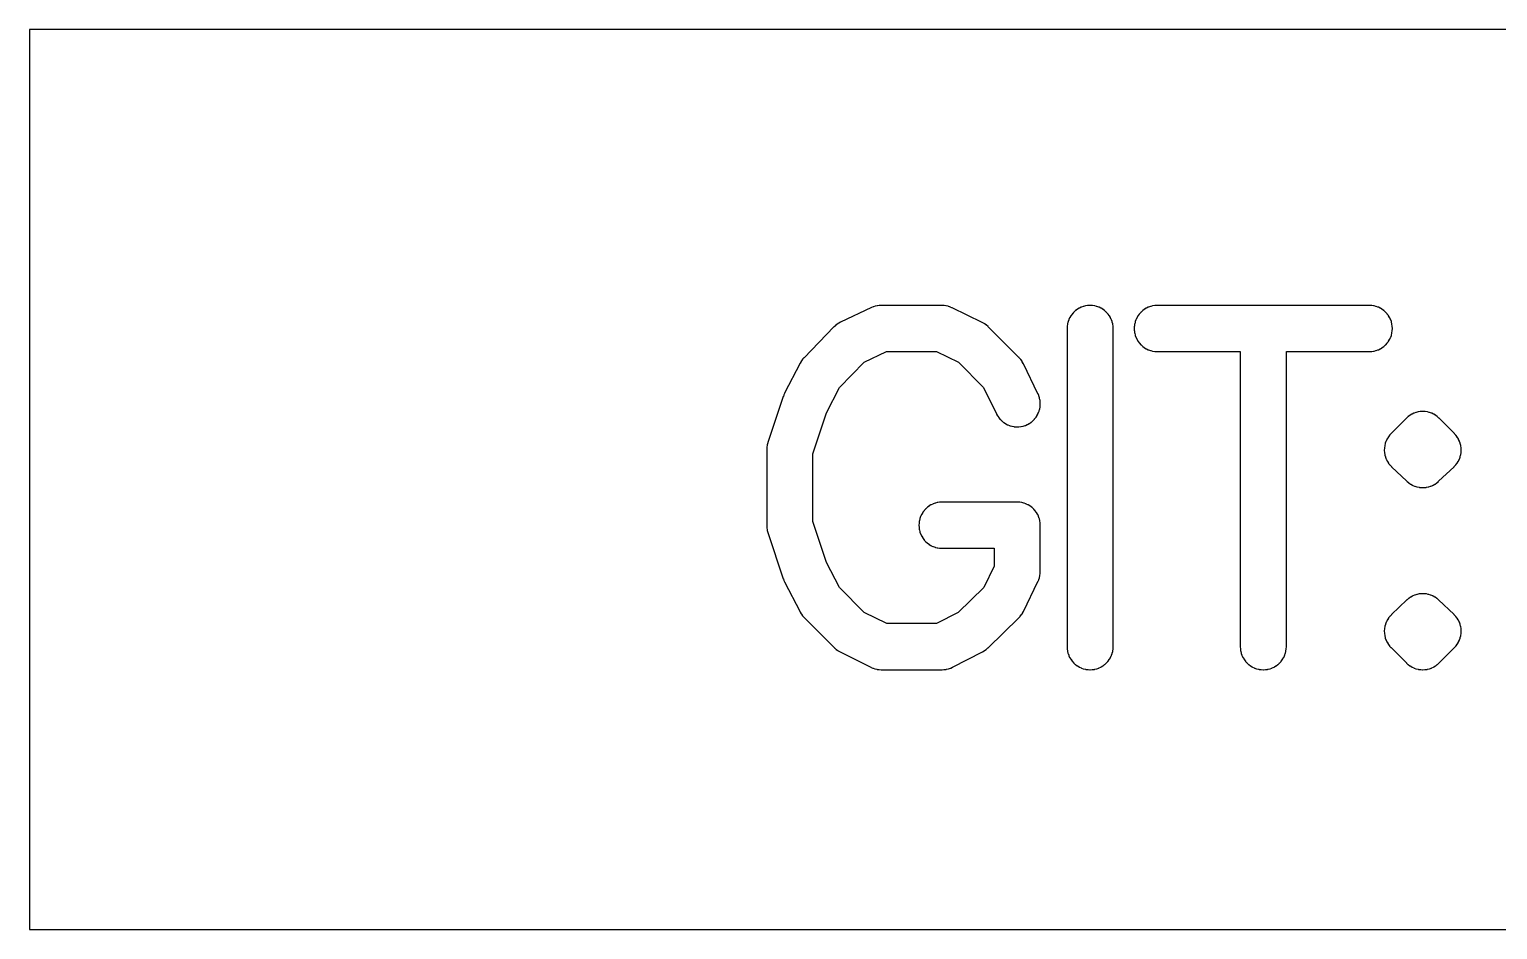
# Model space of a CAD drawing. Header units: inches. Extents: x -0.5 to 10, y -2.4 to 3.9.
# Drawn here: x 3.8066 to 3.9879, y -2.1846 to -2.0734 of the extents above; entities that cross this region are included whole.
import ezdxf

# ---------------------------------------------------------------- set-up
doc = ezdxf.new("R2010")
doc.units = ezdxf.units.IN

msp = doc.modelspace()

# ---------------------------------------------------------------- linework, layer by layer
for points in [[(3.80655, -2.07335), (3.80655, -2.18455), (4.96205, -2.18455), (4.96205, -2.07335)], [(3.924446, -2.117577), (3.926037, -2.120847), (3.92604, -2.120852), (3.926048, -2.120869), (3.926159, -2.121071), (3.926172, -2.121092), (3.926185, -2.121113), (3.926315, -2.121303), (3.926329, -2.121322), (3.926345, -2.121342), (3.926493, -2.121519), (3.92651, -2.121538), (3.926527, -2.121555), (3.926691, -2.121716), (3.926708, -2.121732), (3.926708, -2.121732), (3.926728, -2.121748), (3.926908, -2.121893), (3.926927, -2.121908), (3.926948, -2.121922), (3.927141, -2.122048), (3.927162, -2.122061), (3.927183, -2.122072), (3.927388, -2.122179), (3.927409, -2.122189), (3.927432, -2.122199), (3.927646, -2.122285), (3.92767, -2.122294), (3.927693, -2.122301), (3.927914, -2.122366), (3.927938, -2.122372), (3.927962, -2.122377), (3.928189, -2.12242), (3.928214, -2.122424), (3.928237, -2.122426), (3.928467, -2.122446), (3.92849, -2.122448), (3.928516, -2.122448), (3.928747, -2.122446), (3.928772, -2.122445), (3.928796, -2.122443), (3.929025, -2.122418), (3.929052, -2.122414), (3.929073, -2.12241), (3.929299, -2.122362), (3.929323, -2.122357), (3.929346, -2.12235), (3.929566, -2.122281), (3.929589, -2.122273), (3.929612, -2.122264), (3.929824, -2.122173), (3.929843, -2.122164), (3.929869, -2.122152), (3.930071, -2.122041), (3.930092, -2.122028), (3.930113, -2.122015), (3.930303, -2.121885), (3.930322, -2.121871), (3.930342, -2.121855), (3.930519, -2.121707), (3.930538, -2.12169), (3.930555, -2.121673), (3.930716, -2.121509), (3.930732, -2.121492), (3.930732, -2.121492), (3.930748, -2.121472), (3.930893, -2.121292), (3.930908, -2.121273), (3.930922, -2.121252), (3.931048, -2.121059), (3.931061, -2.121038), (3.931072, -2.121017), (3.931179, -2.120812), (3.931189, -2.120791), (3.931199, -2.120768), (3.931285, -2.120554), (3.931294, -2.12053), (3.931301, -2.120507), (3.931366, -2.120286), (3.931372, -2.120262), (3.931377, -2.120238), (3.93142, -2.120011), (3.931424, -2.119986), (3.931426, -2.119963), (3.931446, -2.119733), (3.931448, -2.11971), (3.931448, -2.119684), (3.931446, -2.119453), (3.931445, -2.119428), (3.931443, -2.119404), (3.931418, -2.119175), (3.931414, -2.119148), (3.93141, -2.119127), (3.931362, -2.118901), (3.931357, -2.118877), (3.93135, -2.118854), (3.931281, -2.118634), (3.931273, -2.118611), (3.931264, -2.118588), (3.931173, -2.118376), (3.931168, -2.118365), (3.931163, -2.118353), (3.929363, -2.114653), (3.929357, -2.114641), (3.92935, -2.114629), (3.929223, -2.114401), (3.92921, -2.114379), (3.92921, -2.114379), (3.929194, -2.114354), (3.929043, -2.114142), (3.929027, -2.114122), (3.929027, -2.114122), (3.929008, -2.114099), (3.928834, -2.113905), (3.928828, -2.113898), (3.928815, -2.113885), (3.925015, -2.110085), (3.925002, -2.110072), (3.924995, -2.110066), (3.924801, -2.109892), (3.924778, -2.109873), (3.924778, -2.109873), (3.924758, -2.109857), (3.924546, -2.109706), (3.924521, -2.10969), (3.924521, -2.10969), (3.924499, -2.109677), (3.924271, -2.10955), (3.924259, -2.109543), (3.924247, -2.109537), (3.920547, -2.107737), (3.920538, -2.107733), (3.920526, -2.107728), (3.920331, -2.107643), (3.920311, -2.107635), (3.920289, -2.107627), (3.920086, -2.107561), (3.920069, -2.107556), (3.920043, -2.107549), (3.919836, -2.107501), (3.919817, -2.107497), (3.919791, -2.107493), (3.91958, -2.107464), (3.919557, -2.107462), (3.919535, -2.10746), (3.919323, -2.107451), (3.919311, -2.10745), (3.9193, -2.10745), (3.9118, -2.10745), (3.911789, -2.10745), (3.911778, -2.10745), (3.91157, -2.10746), (3.911547, -2.107461), (3.911526, -2.107464), (3.91132, -2.107491), (3.911296, -2.107495), (3.911277, -2.107499), (3.911074, -2.107544), (3.911053, -2.10755), (3.911031, -2.107556), (3.910833, -2.107619), (3.910811, -2.107627), (3.910792, -2.107635), (3.9106, -2.107715), (3.910589, -2.10772), (3.91058, -2.107724), (3.90678, -2.109524), (3.90677, -2.109529), (3.90676, -2.109534), (3.906575, -2.109632), (3.906553, -2.109645), (3.906537, -2.109655), (3.906361, -2.109769), (3.906345, -2.10978), (3.906325, -2.109795), (3.90616, -2.109924), (3.906142, -2.109939), (3.906126, -2.109953), (3.905974, -2.110096), (3.905968, -2.110101), (3.905958, -2.110112), (3.902258, -2.113912), (3.902248, -2.113923), (3.902241, -2.11393), (3.902087, -2.114105), (3.902071, -2.114124), (3.902071, -2.114124), (3.902056, -2.114144), (3.90192, -2.114333), (3.901907, -2.114352), (3.901893, -2.114375), (3.901777, -2.114576), (3.901773, -2.114583), (3.901765, -2.114598), (3.899865, -2.118298), (3.899862, -2.118303), (3.899856, -2.118315), (3.899781, -2.118478), (3.899774, -2.118492), (3.899766, -2.118513), (3.899703, -2.118681), (3.8997, -2.118687), (3.899696, -2.118699), (3.897796, -2.124399), (3.897791, -2.124416), (3.897788, -2.124424), (3.897722, -2.124667), (3.897716, -2.124692), (3.897716, -2.124692), (3.89771, -2.12472), (3.89767, -2.124968), (3.897667, -2.124992), (3.897667, -2.124992), (3.897664, -2.125022), (3.897651, -2.125273), (3.89765, -2.125291), (3.89765, -2.1253), (3.89765, -2.1346), (3.89765, -2.134609), (3.897651, -2.134627), (3.897664, -2.134878), (3.897667, -2.134908), (3.897667, -2.134908), (3.89767, -2.134932), (3.89771, -2.13518), (3.897716, -2.135208), (3.897716, -2.135208), (3.897722, -2.135233), (3.897788, -2.135476), (3.897791, -2.135484), (3.897796, -2.135501), (3.899696, -2.141201), (3.8997, -2.141213), (3.899703, -2.141219), (3.899766, -2.141387), (3.899774, -2.141408), (3.899781, -2.141422), (3.899856, -2.141585), (3.899862, -2.141597), (3.899865, -2.141602), (3.901765, -2.145302), (3.901772, -2.145316), (3.901777, -2.145325), (3.901899, -2.145535), (3.901914, -2.145558), (3.901914, -2.145558), (3.901928, -2.145579), (3.902071, -2.145775), (3.902085, -2.145794), (3.902085, -2.145794), (3.902104, -2.145816), (3.902267, -2.145996), (3.902271, -2.146), (3.902285, -2.146015), (3.905985, -2.149715), (3.905994, -2.149724), (3.906004, -2.149734), (3.906192, -2.149902), (3.906214, -2.149921), (3.906214, -2.149921), (3.906233, -2.149936), (3.906438, -2.150083), (3.906461, -2.150099), (3.906461, -2.150099), (3.906483, -2.150112), (3.906702, -2.150236), (3.906714, -2.150243), (3.906725, -2.150249), (3.910525, -2.152149), (3.910534, -2.152153), (3.910546, -2.152159), (3.910746, -2.152247), (3.910764, -2.152255), (3.910789, -2.152264), (3.910995, -2.152334), (3.911014, -2.15234), (3.91104, -2.152346), (3.911252, -2.152396), (3.911275, -2.152401), (3.911297, -2.152405), (3.911513, -2.152435), (3.911534, -2.152438), (3.911559, -2.152439), (3.911777, -2.152449), (3.911789, -2.15245), (3.9118, -2.15245), (3.9193, -2.15245), (3.919311, -2.15245), (3.919324, -2.152449), (3.919546, -2.152439), (3.91957, -2.152437), (3.919594, -2.152434), (3.919814, -2.152403), (3.919838, -2.152399), (3.919861, -2.152394), (3.920077, -2.152341), (3.920097, -2.152336), (3.920123, -2.152328), (3.920334, -2.152255), (3.920358, -2.152246), (3.920378, -2.152238), (3.920581, -2.152146), (3.920584, -2.152144), (3.920602, -2.152135), (3.924302, -2.150235), (3.924317, -2.150227), (3.924324, -2.150223), (3.924525, -2.150107), (3.924548, -2.150093), (3.924567, -2.15008), (3.924756, -2.149944), (3.924776, -2.149929), (3.924776, -2.149929), (3.924795, -2.149913), (3.92497, -2.149759), (3.924977, -2.149752), (3.924988, -2.149742), (3.928788, -2.146042), (3.928799, -2.146031), (3.928803, -2.146027), (3.928943, -2.145879), (3.928957, -2.145863), (3.928971, -2.145846), (3.929097, -2.145687), (3.929109, -2.145671), (3.929122, -2.145651), (3.929234, -2.145482), (3.929244, -2.145467), (3.929256, -2.145445), (3.929353, -2.145266), (3.929358, -2.145256), (3.929363, -2.145247), (3.931163, -2.141547), (3.931167, -2.141538), (3.931172, -2.141526), (3.931257, -2.141331), (3.931265, -2.141311), (3.931273, -2.141289), (3.931339, -2.141086), (3.931344, -2.141069), (3.931351, -2.141043), (3.931399, -2.140836), (3.931403, -2.140817), (3.931407, -2.140791), (3.931436, -2.14058), (3.931438, -2.140557), (3.93144, -2.140535), (3.931449, -2.140323), (3.93145, -2.140311), (3.93145, -2.1403), (3.93145, -2.1346), (3.93145, -2.13459), (3.931449, -2.134575), (3.931438, -2.134345), (3.931436, -2.134319), (3.931433, -2.134296), (3.931399, -2.134068), (3.931396, -2.134045), (3.93139, -2.13402), (3.931334, -2.133796), (3.931327, -2.13377), (3.93132, -2.133749), (3.931242, -2.133532), (3.931233, -2.133508), (3.931223, -2.133487), (3.931125, -2.133278), (3.931113, -2.133256), (3.931101, -2.133235), (3.930983, -2.133037), (3.930968, -2.133014), (3.930956, -2.132997), (3.930818, -2.132811), (3.930802, -2.13279), (3.930787, -2.132773), (3.930632, -2.132603), (3.930615, -2.132585), (3.930597, -2.132568), (3.930427, -2.132413), (3.93041, -2.132398), (3.930389, -2.132382), (3.930203, -2.132244), (3.930186, -2.132232), (3.930163, -2.132217), (3.929965, -2.132099), (3.929944, -2.132087), (3.929922, -2.132075), (3.929713, -2.131977), (3.929692, -2.131967), (3.929668, -2.131958), (3.929451, -2.13188), (3.92943, -2.131873), (3.929404, -2.131866), (3.92918, -2.13181), (3.929155, -2.131804), (3.929132, -2.131801), (3.928904, -2.131767), (3.928881, -2.131764), (3.928855, -2.131762), (3.928625, -2.131751), (3.92861, -2.13175), (3.9286, -2.13175), (3.9193, -2.13175), (3.91929, -2.13175), (3.919275, -2.131751), (3.919045, -2.131762), (3.919019, -2.131764), (3.918996, -2.131767), (3.918768, -2.131801), (3.918745, -2.131804), (3.91872, -2.13181), (3.918496, -2.131866), (3.91847, -2.131873), (3.918449, -2.13188), (3.918232, -2.131958), (3.918208, -2.131967), (3.918187, -2.131977), (3.917978, -2.132075), (3.917956, -2.132087), (3.917935, -2.132099), (3.917737, -2.132217), (3.917714, -2.132232), (3.917697, -2.132244), (3.917511, -2.132382), (3.91749, -2.132398), (3.917473, -2.132413), (3.917303, -2.132568), (3.917285, -2.132585), (3.917268, -2.132603), (3.917113, -2.132773), (3.917098, -2.13279), (3.917082, -2.132811), (3.916944, -2.132997), (3.916932, -2.133014), (3.916917, -2.133037), (3.916799, -2.133235), (3.916787, -2.133256), (3.916775, -2.133278), (3.916677, -2.133487), (3.916667, -2.133508), (3.916658, -2.133532), (3.91658, -2.133749), (3.916573, -2.13377), (3.916566, -2.133796), (3.91651, -2.13402), (3.916504, -2.134045), (3.916501, -2.134068), (3.916467, -2.134296), (3.916464, -2.134319), (3.916462, -2.134345), (3.916451, -2.134575), (3.91645, -2.1346), (3.916451, -2.134625), (3.916462, -2.134855), (3.916464, -2.134881), (3.916467, -2.134904), (3.916501, -2.135132), (3.916504, -2.135155), (3.91651, -2.13518), (3.916566, -2.135404), (3.916573, -2.13543), (3.91658, -2.135451), (3.916658, -2.135668), (3.916667, -2.135692), (3.916677, -2.135713), (3.916775, -2.135922), (3.916787, -2.135944), (3.916799, -2.135965), (3.916917, -2.136163), (3.916932, -2.136186), (3.916944, -2.136203), (3.917082, -2.136389), (3.917098, -2.13641), (3.917113, -2.136427), (3.917268, -2.136597), (3.917285, -2.136615), (3.917303, -2.136632), (3.917473, -2.136787), (3.91749, -2.136802), (3.917511, -2.136818), (3.917697, -2.136956), (3.917714, -2.136968), (3.917737, -2.136983), (3.917935, -2.137101), (3.917956, -2.137113), (3.917978, -2.137125), (3.918187, -2.137223), (3.918208, -2.137233), (3.918232, -2.137242), (3.918449, -2.13732), (3.91847, -2.137327), (3.918496, -2.137334), (3.91872, -2.13739), (3.918745, -2.137396), (3.918768, -2.137399), (3.918996, -2.137433), (3.919019, -2.137436), (3.919045, -2.137438), (3.919275, -2.137449), (3.91929, -2.13745), (3.9193, -2.13745), (3.92575, -2.13745), (3.92575, -2.139644), (3.924455, -2.142305), (3.921318, -2.14536), (3.918611, -2.14675), (3.912473, -2.14675), (3.909688, -2.145358), (3.906631, -2.142301), (3.905035, -2.139192), (3.90335, -2.134138), (3.90335, -2.125762), (3.905035, -2.120708), (3.90664, -2.117582), (3.909684, -2.114456), (3.912441, -2.11315), (3.918644, -2.11315), (3.921323, -2.114454)], [(3.94045, -2.14961), (3.94045, -2.14961), (3.94045, -2.1496), (3.94045, -2.1103), (3.94045, -2.11029), (3.940449, -2.110275), (3.940438, -2.110045), (3.940436, -2.110019), (3.940433, -2.109996), (3.940399, -2.109768), (3.940396, -2.109745), (3.94039, -2.10972), (3.940334, -2.109496), (3.940327, -2.10947), (3.94032, -2.109449), (3.940242, -2.109232), (3.940233, -2.109208), (3.940223, -2.109187), (3.940125, -2.108978), (3.940113, -2.108956), (3.940101, -2.108935), (3.939983, -2.108737), (3.939968, -2.108714), (3.939956, -2.108697), (3.939818, -2.108511), (3.939802, -2.10849), (3.939787, -2.108473), (3.939632, -2.108303), (3.939615, -2.108285), (3.939597, -2.108268), (3.939427, -2.108113), (3.93941, -2.108098), (3.939389, -2.108082), (3.939203, -2.107944), (3.939186, -2.107932), (3.939163, -2.107917), (3.938965, -2.107799), (3.938944, -2.107787), (3.938922, -2.107775), (3.938713, -2.107677), (3.938692, -2.107667), (3.938668, -2.107658), (3.938451, -2.10758), (3.93843, -2.107573), (3.938404, -2.107566), (3.93818, -2.10751), (3.938155, -2.107504), (3.938132, -2.107501), (3.937904, -2.107467), (3.937881, -2.107464), (3.937855, -2.107462), (3.937625, -2.107451), (3.9376, -2.10745), (3.937575, -2.107451), (3.937345, -2.107462), (3.937319, -2.107464), (3.937296, -2.107467), (3.937068, -2.107501), (3.937045, -2.107504), (3.93702, -2.10751), (3.936796, -2.107566), (3.93677, -2.107573), (3.936749, -2.10758), (3.936532, -2.107658), (3.936508, -2.107667), (3.936487, -2.107677), (3.936278, -2.107775), (3.936256, -2.107787), (3.936235, -2.107799), (3.936037, -2.107917), (3.936014, -2.107932), (3.935997, -2.107944), (3.935811, -2.108082), (3.93579, -2.108098), (3.935773, -2.108113), (3.935603, -2.108268), (3.935585, -2.108285), (3.935568, -2.108303), (3.935413, -2.108473), (3.935398, -2.10849), (3.935382, -2.108511), (3.935244, -2.108697), (3.935232, -2.108714), (3.935217, -2.108737), (3.935099, -2.108935), (3.935087, -2.108956), (3.935075, -2.108978), (3.934977, -2.109187), (3.934967, -2.109208), (3.934958, -2.109232), (3.93488, -2.109449), (3.934873, -2.10947), (3.934866, -2.109496), (3.93481, -2.10972), (3.934804, -2.109745), (3.934801, -2.109768), (3.934767, -2.109996), (3.934764, -2.110019), (3.934762, -2.110045), (3.934751, -2.110275), (3.93475, -2.11029), (3.93475, -2.1103), (3.93475, -2.1496), (3.93475, -2.14961), (3.934751, -2.149625), (3.934762, -2.149855), (3.934764, -2.149881), (3.934767, -2.149904), (3.934801, -2.150132), (3.934804, -2.150155), (3.93481, -2.15018), (3.934866, -2.150404), (3.934873, -2.15043), (3.93488, -2.150451), (3.934958, -2.150668), (3.934967, -2.150692), (3.934977, -2.150713), (3.935075, -2.150922), (3.935087, -2.150944), (3.935099, -2.150965), (3.935217, -2.151163), (3.935232, -2.151186), (3.935244, -2.151203), (3.935382, -2.151389), (3.935398, -2.15141), (3.935413, -2.151427), (3.935568, -2.151597), (3.935585, -2.151615), (3.935603, -2.151632), (3.935773, -2.151787), (3.93579, -2.151802), (3.935811, -2.151818), (3.935997, -2.151956), (3.936014, -2.151968), (3.936037, -2.151983), (3.936235, -2.152101), (3.936256, -2.152113), (3.936278, -2.152125), (3.936487, -2.152223), (3.936508, -2.152233), (3.936532, -2.152242), (3.936749, -2.15232), (3.93677, -2.152327), (3.936796, -2.152334), (3.93702, -2.15239), (3.937045, -2.152396), (3.937068, -2.152399), (3.937296, -2.152433), (3.937319, -2.152436), (3.937345, -2.152438), (3.937575, -2.152449), (3.9376, -2.15245), (3.937625, -2.152449), (3.937855, -2.152438), (3.937881, -2.152436), (3.937904, -2.152433), (3.938132, -2.152399), (3.938155, -2.152396), (3.93818, -2.15239), (3.938404, -2.152334), (3.93843, -2.152327), (3.938451, -2.15232), (3.938668, -2.152242), (3.938692, -2.152233), (3.938713, -2.152223), (3.938922, -2.152125), (3.938944, -2.152113), (3.938965, -2.152101), (3.939163, -2.151983), (3.939186, -2.151968), (3.939203, -2.151956), (3.939389, -2.151818), (3.93941, -2.151802), (3.939427, -2.151787), (3.939597, -2.151632), (3.939615, -2.151615), (3.939632, -2.151597), (3.939787, -2.151427), (3.939802, -2.15141), (3.939818, -2.151389), (3.939956, -2.151203), (3.939968, -2.151186), (3.939983, -2.151163), (3.940101, -2.150965), (3.940113, -2.150944), (3.940125, -2.150922), (3.940223, -2.150713), (3.940233, -2.150692), (3.940242, -2.150668), (3.94032, -2.150451), (3.940327, -2.15043), (3.940334, -2.150404), (3.94039, -2.15018), (3.940396, -2.150155), (3.940399, -2.150132), (3.940433, -2.149904), (3.940436, -2.149881), (3.940438, -2.149855), (3.940449, -2.149625)], [(3.95615, -2.11315), (3.95615, -2.1496), (3.95615, -2.14961), (3.956151, -2.149625), (3.956162, -2.149855), (3.956164, -2.149881), (3.956167, -2.149904), (3.956201, -2.150132), (3.956204, -2.150155), (3.95621, -2.15018), (3.956266, -2.150404), (3.956273, -2.15043), (3.95628, -2.150451), (3.956358, -2.150668), (3.956367, -2.150692), (3.956377, -2.150713), (3.956475, -2.150922), (3.956487, -2.150944), (3.956499, -2.150965), (3.956617, -2.151163), (3.956632, -2.151186), (3.956644, -2.151203), (3.956782, -2.151389), (3.956798, -2.15141), (3.956813, -2.151427), (3.956968, -2.151597), (3.956985, -2.151615), (3.957003, -2.151632), (3.957173, -2.151787), (3.95719, -2.151802), (3.957211, -2.151818), (3.957397, -2.151956), (3.957414, -2.151968), (3.957437, -2.151983), (3.957635, -2.152101), (3.957656, -2.152113), (3.957678, -2.152125), (3.957887, -2.152223), (3.957908, -2.152233), (3.957932, -2.152242), (3.958149, -2.15232), (3.95817, -2.152327), (3.958196, -2.152334), (3.95842, -2.15239), (3.958445, -2.152396), (3.958468, -2.152399), (3.958696, -2.152433), (3.958719, -2.152436), (3.958745, -2.152438), (3.958975, -2.152449), (3.959, -2.15245), (3.959025, -2.152449), (3.959255, -2.152438), (3.959281, -2.152436), (3.959304, -2.152433), (3.959532, -2.152399), (3.959555, -2.152396), (3.95958, -2.15239), (3.959804, -2.152334), (3.95983, -2.152327), (3.959851, -2.15232), (3.960068, -2.152242), (3.960092, -2.152233), (3.960113, -2.152223), (3.960322, -2.152125), (3.960344, -2.152113), (3.960365, -2.152101), (3.960563, -2.151983), (3.960586, -2.151968), (3.960603, -2.151956), (3.960789, -2.151818), (3.96081, -2.151802), (3.960827, -2.151787), (3.960997, -2.151632), (3.961015, -2.151615), (3.961032, -2.151597), (3.961187, -2.151427), (3.961202, -2.15141), (3.961218, -2.151389), (3.961356, -2.151203), (3.961368, -2.151186), (3.961383, -2.151163), (3.961501, -2.150965), (3.961513, -2.150944), (3.961525, -2.150922), (3.961623, -2.150713), (3.961633, -2.150692), (3.961642, -2.150668), (3.96172, -2.150451), (3.961727, -2.15043), (3.961734, -2.150404), (3.96179, -2.15018), (3.961796, -2.150155), (3.961799, -2.150132), (3.961833, -2.149904), (3.961836, -2.149881), (3.961838, -2.149855), (3.961849, -2.149625), (3.96185, -2.14961), (3.96185, -2.1496), (3.96185, -2.11315), (3.9721, -2.11315), (3.97211, -2.11315), (3.972125, -2.113149), (3.972355, -2.113138), (3.972381, -2.113136), (3.972404, -2.113133), (3.972632, -2.113099), (3.972655, -2.113096), (3.97268, -2.11309), (3.972904, -2.113034), (3.97293, -2.113027), (3.972951, -2.11302), (3.973168, -2.112942), (3.973192, -2.112933), (3.973213, -2.112923), (3.973422, -2.112825), (3.973444, -2.112813), (3.973465, -2.112801), (3.973663, -2.112683), (3.973686, -2.112668), (3.973703, -2.112656), (3.973889, -2.112518), (3.97391, -2.112502), (3.973927, -2.112487), (3.974097, -2.112332), (3.974115, -2.112315), (3.974132, -2.112297), (3.974287, -2.112127), (3.974302, -2.11211), (3.974318, -2.112089), (3.974456, -2.111903), (3.974468, -2.111886), (3.974483, -2.111863), (3.974601, -2.111665), (3.974613, -2.111644), (3.974625, -2.111622), (3.974723, -2.111413), (3.974733, -2.111392), (3.974742, -2.111368), (3.97482, -2.111151), (3.974827, -2.11113), (3.974834, -2.111104), (3.97489, -2.11088), (3.974896, -2.110855), (3.974899, -2.110832), (3.974933, -2.110604), (3.974936, -2.110581), (3.974938, -2.110555), (3.974949, -2.110325), (3.97495, -2.1103), (3.974949, -2.110275), (3.974938, -2.110045), (3.974936, -2.110019), (3.974933, -2.109996), (3.974899, -2.109768), (3.974896, -2.109745), (3.97489, -2.10972), (3.974834, -2.109496), (3.974827, -2.10947), (3.97482, -2.109449), (3.974742, -2.109232), (3.974733, -2.109208), (3.974723, -2.109187), (3.974625, -2.108978), (3.974613, -2.108956), (3.974601, -2.108935), (3.974483, -2.108737), (3.974468, -2.108714), (3.974456, -2.108697), (3.974318, -2.108511), (3.974302, -2.10849), (3.974287, -2.108473), (3.974132, -2.108303), (3.974115, -2.108285), (3.974097, -2.108268), (3.973927, -2.108113), (3.97391, -2.108098), (3.973889, -2.108082), (3.973703, -2.107944), (3.973686, -2.107932), (3.973663, -2.107917), (3.973465, -2.107799), (3.973444, -2.107787), (3.973422, -2.107775), (3.973213, -2.107677), (3.973192, -2.107667), (3.973168, -2.107658), (3.972951, -2.10758), (3.97293, -2.107573), (3.972904, -2.107566), (3.97268, -2.10751), (3.972655, -2.107504), (3.972632, -2.107501), (3.972404, -2.107467), (3.972381, -2.107464), (3.972355, -2.107462), (3.972125, -2.107451), (3.97211, -2.10745), (3.9721, -2.10745), (3.9459, -2.10745), (3.94589, -2.10745), (3.945875, -2.107451), (3.945645, -2.107462), (3.945619, -2.107464), (3.945596, -2.107467), (3.945368, -2.107501), (3.945345, -2.107504), (3.94532, -2.10751), (3.945096, -2.107566), (3.94507, -2.107573), (3.945049, -2.10758), (3.944832, -2.107658), (3.944808, -2.107667), (3.944787, -2.107677), (3.944578, -2.107775), (3.944556, -2.107787), (3.944535, -2.107799), (3.944337, -2.107917), (3.944314, -2.107932), (3.944297, -2.107944), (3.944111, -2.108082), (3.94409, -2.108098), (3.944073, -2.108113), (3.943903, -2.108268), (3.943885, -2.108285), (3.943868, -2.108303), (3.943713, -2.108473), (3.943698, -2.10849), (3.943682, -2.108511), (3.943544, -2.108697), (3.943532, -2.108714), (3.943517, -2.108737), (3.943399, -2.108935), (3.943387, -2.108956), (3.943375, -2.108978), (3.943277, -2.109187), (3.943267, -2.109208), (3.943258, -2.109232), (3.94318, -2.109449), (3.943173, -2.10947), (3.943166, -2.109496), (3.94311, -2.10972), (3.943104, -2.109745), (3.943101, -2.109768), (3.943067, -2.109996), (3.943064, -2.110019), (3.943062, -2.110045), (3.943051, -2.110275), (3.94305, -2.1103), (3.943051, -2.110325), (3.943062, -2.110555), (3.943064, -2.110581), (3.943067, -2.110604), (3.943101, -2.110832), (3.943104, -2.110855), (3.94311, -2.11088), (3.943166, -2.111104), (3.943173, -2.11113), (3.94318, -2.111151), (3.943258, -2.111368), (3.943267, -2.111392), (3.943277, -2.111413), (3.943375, -2.111622), (3.943387, -2.111644), (3.943399, -2.111665), (3.943517, -2.111863), (3.943532, -2.111886), (3.943544, -2.111903), (3.943682, -2.112089), (3.943698, -2.11211), (3.943713, -2.112127), (3.943868, -2.112297), (3.943885, -2.112315), (3.943903, -2.112332), (3.944073, -2.112487), (3.94409, -2.112502), (3.944111, -2.112518), (3.944297, -2.112656), (3.944314, -2.112668), (3.944337, -2.112683), (3.944535, -2.112801), (3.944556, -2.112813), (3.944578, -2.112825), (3.944787, -2.112923), (3.944808, -2.112933), (3.944832, -2.112942), (3.945049, -2.11302), (3.94507, -2.113027), (3.945096, -2.113034), (3.94532, -2.11309), (3.945345, -2.113096), (3.945368, -2.113099), (3.945596, -2.113133), (3.945619, -2.113136), (3.945645, -2.113138), (3.945875, -2.113149), (3.94589, -2.11315), (3.9459, -2.11315)], [(3.980705, -2.121375), (3.980705, -2.121375), (3.980697, -2.121368), (3.980527, -2.121213), (3.98051, -2.121198), (3.980489, -2.121182), (3.980303, -2.121044), (3.980286, -2.121032), (3.980263, -2.121017), (3.980065, -2.120899), (3.980044, -2.120887), (3.980022, -2.120875), (3.979813, -2.120777), (3.979792, -2.120767), (3.979768, -2.120758), (3.979551, -2.12068), (3.97953, -2.120673), (3.979504, -2.120666), (3.97928, -2.12061), (3.979255, -2.120604), (3.979232, -2.120601), (3.979004, -2.120567), (3.978981, -2.120564), (3.978955, -2.120562), (3.978725, -2.120551), (3.9787, -2.12055), (3.978675, -2.120551), (3.978445, -2.120562), (3.978419, -2.120564), (3.978396, -2.120567), (3.978168, -2.120601), (3.978145, -2.120604), (3.97812, -2.12061), (3.977896, -2.120666), (3.97787, -2.120673), (3.977849, -2.12068), (3.977632, -2.120758), (3.977608, -2.120767), (3.977587, -2.120777), (3.977378, -2.120875), (3.977356, -2.120887), (3.977335, -2.120899), (3.977137, -2.121017), (3.977114, -2.121032), (3.977097, -2.121044), (3.976911, -2.121182), (3.97689, -2.121198), (3.976873, -2.121213), (3.976703, -2.121368), (3.976695, -2.121375), (3.976685, -2.121385), (3.974785, -2.123285), (3.974775, -2.123295), (3.974768, -2.123303), (3.97461, -2.123477), (3.974594, -2.123496), (3.974579, -2.123515), (3.974439, -2.123704), (3.974425, -2.123725), (3.974412, -2.123746), (3.974292, -2.123947), (3.974281, -2.123967), (3.974269, -2.123992), (3.97417, -2.124204), (3.974159, -2.124229), (3.974151, -2.124251), (3.974073, -2.124472), (3.974066, -2.124497), (3.974066, -2.124497), (3.974059, -2.12452), (3.974005, -2.124748), (3.973999, -2.124775), (3.973995, -2.124797), (3.973963, -2.125029), (3.97396, -2.125057), (3.97396, -2.125057), (3.973959, -2.125079), (3.973951, -2.125314), (3.97395, -2.125342), (3.97395, -2.125342), (3.973951, -2.125363), (3.973966, -2.125598), (3.973969, -2.125626), (3.973972, -2.125647), (3.97401, -2.125879), (3.974014, -2.125902), (3.974014, -2.125902), (3.97402, -2.125927), (3.974081, -2.126154), (3.974087, -2.126174), (3.974097, -2.126201), (3.97418, -2.126421), (3.974189, -2.126442), (3.974189, -2.126442), (3.9742, -2.126466), (3.974305, -2.126676), (3.974317, -2.126698), (3.974329, -2.12672), (3.974455, -2.126918), (3.974471, -2.126943), (3.974483, -2.126959), (3.974628, -2.127144), (3.974644, -2.127164), (3.97466, -2.127182), (3.974822, -2.127351), (3.974825, -2.127355), (3.97484, -2.127369), (3.97674, -2.129169), (3.976756, -2.129184), (3.976759, -2.129186), (3.976939, -2.12934), (3.976958, -2.129356), (3.976958, -2.129356), (3.976979, -2.129371), (3.977174, -2.129507), (3.977191, -2.129518), (3.977191, -2.129518), (3.977217, -2.129533), (3.977425, -2.129648), (3.977446, -2.129659), (3.977446, -2.129659), (3.97747, -2.129671), (3.977689, -2.129764), (3.977713, -2.129774), (3.977713, -2.129774), (3.977736, -2.129782), (3.977963, -2.129852), (3.977989, -2.12986), (3.977989, -2.12986), (3.978012, -2.129865), (3.978244, -2.129913), (3.978271, -2.129917), (3.978271, -2.129917), (3.978294, -2.12992), (3.978531, -2.129944), (3.978557, -2.129946), (3.978557, -2.129946), (3.978581, -2.129947), (3.978819, -2.129947), (3.978843, -2.129946), (3.978843, -2.129946), (3.978869, -2.129944), (3.979106, -2.12992), (3.979129, -2.129917), (3.979129, -2.129917), (3.979156, -2.129913), (3.979388, -2.129865), (3.979411, -2.12986), (3.979411, -2.12986), (3.979437, -2.129852), (3.979664, -2.129782), (3.979687, -2.129774), (3.979687, -2.129774), (3.979711, -2.129764), (3.97993, -2.129671), (3.979954, -2.129659), (3.979954, -2.129659), (3.979975, -2.129648), (3.980183, -2.129533), (3.980209, -2.129518), (3.980209, -2.129518), (3.980226, -2.129507), (3.980421, -2.129371), (3.980442, -2.129356), (3.980442, -2.129356), (3.980461, -2.12934), (3.980641, -2.129186), (3.980644, -2.129184), (3.98066, -2.129169), (3.98256, -2.127369), (3.982575, -2.127355), (3.982578, -2.127351), (3.98274, -2.127182), (3.982756, -2.127164), (3.982772, -2.127144), (3.982917, -2.126959), (3.982929, -2.126943), (3.982945, -2.126918), (3.983071, -2.12672), (3.983083, -2.126698), (3.983095, -2.126676), (3.9832, -2.126466), (3.983211, -2.126442), (3.983211, -2.126442), (3.98322, -2.126421), (3.983303, -2.126201), (3.983313, -2.126174), (3.983319, -2.126154), (3.98338, -2.125927), (3.983386, -2.125902), (3.983386, -2.125902), (3.98339, -2.125879), (3.983428, -2.125647), (3.983431, -2.125626), (3.983434, -2.125598), (3.983449, -2.125363), (3.98345, -2.125342), (3.98345, -2.125342), (3.983449, -2.125314), (3.983441, -2.125079), (3.98344, -2.125057), (3.98344, -2.125057), (3.983437, -2.125029), (3.983405, -2.124797), (3.983401, -2.124775), (3.983395, -2.124748), (3.983341, -2.12452), (3.983334, -2.124497), (3.983334, -2.124497), (3.983327, -2.124472), (3.983249, -2.124251), (3.983241, -2.124229), (3.98323, -2.124204), (3.983131, -2.123992), (3.983119, -2.123967), (3.983108, -2.123947), (3.982988, -2.123746), (3.982975, -2.123725), (3.982961, -2.123704), (3.982821, -2.123515), (3.982806, -2.123496), (3.98279, -2.123477), (3.982632, -2.123303), (3.982625, -2.123295), (3.982615, -2.123285), (3.980715, -2.121385)], [(3.980644, -2.143816), (3.980644, -2.143816), (3.980641, -2.143814), (3.980461, -2.14366), (3.980442, -2.143644), (3.980442, -2.143644), (3.980421, -2.143629), (3.980226, -2.143493), (3.980209, -2.143482), (3.980209, -2.143482), (3.980183, -2.143467), (3.979975, -2.143352), (3.979954, -2.143341), (3.979954, -2.143341), (3.97993, -2.143329), (3.979711, -2.143236), (3.979687, -2.143226), (3.979687, -2.143226), (3.979664, -2.143218), (3.979437, -2.143148), (3.979411, -2.14314), (3.979411, -2.14314), (3.979388, -2.143135), (3.979156, -2.143087), (3.979129, -2.143083), (3.979129, -2.143083), (3.979106, -2.14308), (3.978869, -2.143056), (3.978843, -2.143054), (3.978843, -2.143054), (3.978819, -2.143053), (3.978581, -2.143053), (3.978557, -2.143054), (3.978557, -2.143054), (3.978531, -2.143056), (3.978294, -2.14308), (3.978271, -2.143083), (3.978271, -2.143083), (3.978244, -2.143087), (3.978012, -2.143135), (3.977989, -2.14314), (3.977989, -2.14314), (3.977963, -2.143148), (3.977736, -2.143218), (3.977713, -2.143226), (3.977713, -2.143226), (3.977689, -2.143236), (3.97747, -2.143329), (3.977446, -2.143341), (3.977446, -2.143341), (3.977425, -2.143352), (3.977217, -2.143467), (3.977191, -2.143482), (3.977191, -2.143482), (3.977174, -2.143493), (3.976979, -2.143629), (3.976958, -2.143644), (3.976958, -2.143644), (3.976939, -2.14366), (3.976759, -2.143814), (3.976756, -2.143816), (3.97674, -2.143831), (3.97484, -2.145631), (3.974825, -2.145645), (3.974822, -2.145649), (3.97466, -2.145818), (3.974644, -2.145836), (3.974628, -2.145856), (3.974483, -2.146041), (3.974471, -2.146057), (3.974455, -2.146082), (3.974329, -2.14628), (3.974317, -2.146302), (3.974305, -2.146324), (3.9742, -2.146534), (3.974189, -2.146558), (3.974189, -2.146558), (3.97418, -2.146579), (3.974097, -2.146799), (3.974087, -2.146826), (3.974081, -2.146846), (3.97402, -2.147073), (3.974014, -2.147098), (3.974014, -2.147098), (3.97401, -2.147121), (3.973972, -2.147353), (3.973969, -2.147374), (3.973966, -2.147402), (3.973951, -2.147637), (3.97395, -2.147658), (3.97395, -2.147658), (3.973951, -2.147686), (3.973959, -2.147921), (3.97396, -2.147943), (3.97396, -2.147943), (3.973963, -2.147971), (3.973995, -2.148203), (3.973999, -2.148225), (3.974005, -2.148252), (3.974059, -2.14848), (3.974066, -2.148503), (3.974066, -2.148503), (3.974073, -2.148528), (3.974151, -2.148749), (3.974159, -2.148771), (3.97417, -2.148796), (3.974269, -2.149008), (3.974281, -2.149033), (3.974292, -2.149053), (3.974412, -2.149254), (3.974425, -2.149275), (3.974439, -2.149296), (3.974579, -2.149485), (3.974594, -2.149504), (3.97461, -2.149523), (3.974768, -2.149697), (3.974775, -2.149705), (3.974785, -2.149715), (3.976685, -2.151615), (3.976695, -2.151625), (3.976703, -2.151632), (3.976873, -2.151787), (3.97689, -2.151802), (3.976911, -2.151818), (3.977097, -2.151956), (3.977114, -2.151968), (3.977137, -2.151983), (3.977335, -2.152101), (3.977356, -2.152113), (3.977378, -2.152125), (3.977587, -2.152223), (3.977608, -2.152233), (3.977632, -2.152242), (3.977849, -2.15232), (3.97787, -2.152327), (3.977896, -2.152334), (3.97812, -2.15239), (3.978145, -2.152396), (3.978168, -2.152399), (3.978396, -2.152433), (3.978419, -2.152436), (3.978445, -2.152438), (3.978675, -2.152449), (3.9787, -2.15245), (3.978725, -2.152449), (3.978955, -2.152438), (3.978981, -2.152436), (3.979004, -2.152433), (3.979232, -2.152399), (3.979255, -2.152396), (3.97928, -2.15239), (3.979504, -2.152334), (3.97953, -2.152327), (3.979551, -2.15232), (3.979768, -2.152242), (3.979792, -2.152233), (3.979813, -2.152223), (3.980022, -2.152125), (3.980044, -2.152113), (3.980065, -2.152101), (3.980263, -2.151983), (3.980286, -2.151968), (3.980303, -2.151956), (3.980489, -2.151818), (3.98051, -2.151802), (3.980527, -2.151787), (3.980697, -2.151632), (3.980705, -2.151625), (3.980715, -2.151615), (3.982615, -2.149715), (3.982625, -2.149705), (3.982632, -2.149697), (3.98279, -2.149523), (3.982806, -2.149504), (3.982821, -2.149485), (3.982961, -2.149296), (3.982975, -2.149275), (3.982988, -2.149254), (3.983108, -2.149053), (3.983119, -2.149033), (3.983131, -2.149008), (3.98323, -2.148796), (3.983241, -2.148771), (3.983249, -2.148749), (3.983327, -2.148528), (3.983334, -2.148503), (3.983334, -2.148503), (3.983341, -2.14848), (3.983395, -2.148252), (3.983401, -2.148225), (3.983405, -2.148203), (3.983437, -2.147971), (3.98344, -2.147943), (3.98344, -2.147943), (3.983441, -2.147921), (3.983449, -2.147686), (3.98345, -2.147658), (3.98345, -2.147658), (3.983449, -2.147637), (3.983434, -2.147402), (3.983431, -2.147374), (3.983428, -2.147353), (3.98339, -2.147121), (3.983386, -2.147098), (3.983386, -2.147098), (3.98338, -2.147073), (3.983319, -2.146846), (3.983313, -2.146826), (3.983303, -2.146799), (3.98322, -2.146579), (3.983211, -2.146558), (3.983211, -2.146558), (3.9832, -2.146534), (3.983095, -2.146324), (3.983083, -2.146302), (3.983071, -2.14628), (3.982945, -2.146082), (3.982929, -2.146057), (3.982917, -2.146041), (3.982772, -2.145856), (3.982756, -2.145836), (3.98274, -2.145818), (3.982578, -2.145649), (3.982575, -2.145645), (3.98256, -2.145631), (3.98066, -2.143831)]]:
    msp.add_lwpolyline(points, close=True)

doc.saveas('drawing.dxf')
